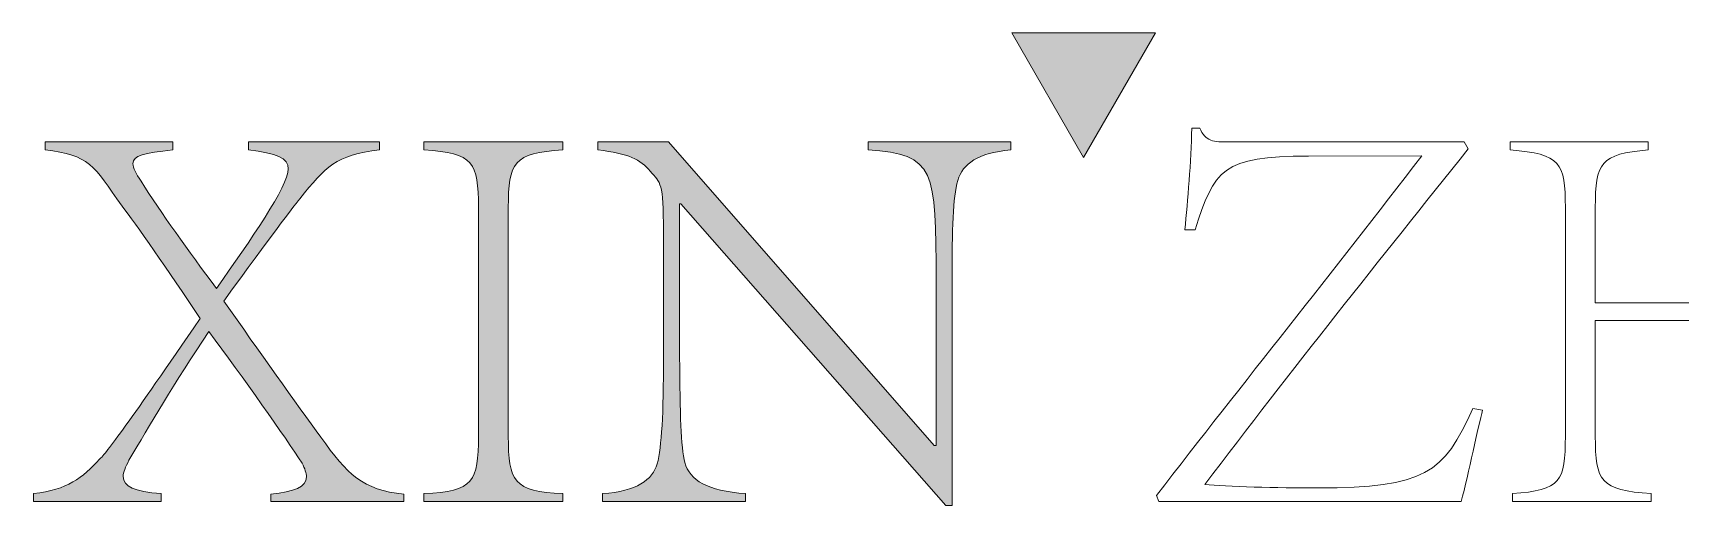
# Model space of a CAD drawing. Header units: inches. Extents: x -3272461 to -2504170, y 403793 to 1071042.
# Drawn here: x -2656881 to -2655360, y 764422 to 764860 of the extents above; entities that cross this region are included whole.
import ezdxf

# ---------------------------------------------------------------- set-up
doc = ezdxf.new("R2010")
doc.units = ezdxf.units.IN
doc.header["$LTSCALE"] = 1000
doc.header["$MEASUREMENT"] = 0
doc.layers.get('0').update_dxf_attribs({"lineweight": 18})

msp = doc.modelspace()

# ---------------------------------------------------------------- hatches: boundary and pattern name
msp.add_hatch(color=256).paths.add_polyline_path([(-2655844.8, 764859.7), (-2655911.1, 764744.6), (-2655977.5, 764859.7)], flags=0)
h = msp.add_hatch(color=256)
edge = h.paths.add_edge_path(flags=0)
edge.add_spline(control_points=[(-2656355.3, 764426.7), (-2656355.3, 764426.7), (-2656355.3, 764434.1), (-2656355.3, 764434.1)], knot_values=[0, 0, 0, 0, 7.441406, 7.441406, 7.441406, 7.441406], weights=[1, 1, 1, 1], degree=3, periodic=0)
edge.add_spline(control_points=[(-2656355.3, 764434.1), (-2656324, 764436.2), (-2656309.1, 764446.9), (-2656304.9, 764461.7)], knot_values=[0, 0, 0, 0, 61.348864, 61.348864, 61.348864, 61.348864], weights=[1, 1, 1, 1], degree=3, periodic=0)
edge.add_spline(control_points=[(-2656304.9, 764461.7), (-2656300.7, 764477.7), (-2656299.1, 764506.9), (-2656299.1, 764560.5)], knot_values=[0, 0, 0, 0, 99.116821, 99.116821, 99.116821, 99.116821], weights=[1, 1, 1, 1], degree=3, periodic=0)
edge.add_spline(control_points=[(-2656299.1, 764560.5), (-2656299.1, 764560.5), (-2656299.1, 764675.7), (-2656299.1, 764675.7)], knot_values=[0, 0, 0, 0, 115.212606, 115.212606, 115.212606, 115.212606], weights=[1, 1, 1, 1], degree=3, periodic=0)
edge.add_spline(control_points=[(-2656299.1, 764675.7), (-2656299.1, 764722.9), (-2656301.7, 764720.3), (-2656311.3, 764732)], knot_values=[0, 0, 0, 0, 59.527943, 59.527943, 59.527943, 59.527943], weights=[1, 1, 1, 1], degree=3, periodic=0)
edge.add_spline(control_points=[(-2656311.3, 764732), (-2656320.3, 764742.6), (-2656331.4, 764748.4), (-2656359.6, 764751.6)], knot_values=[0, 0, 0, 0, 53.556612, 53.556612, 53.556612, 53.556612], weights=[1, 1, 1, 1], degree=3, periodic=0)
edge.add_spline(control_points=[(-2656359.6, 764751.6), (-2656359.6, 764751.6), (-2656359.6, 764759), (-2656359.6, 764759)], knot_values=[0, 0, 0, 0, 7.441406, 7.441406, 7.441406, 7.441406], weights=[1, 1, 1, 1], degree=3, periodic=0)
edge.add_spline(control_points=[(-2656359.6, 764759), (-2656359.6, 764759), (-2656294.3, 764759), (-2656294.3, 764759)], knot_values=[0, 0, 0, 0, 65.293172, 65.293172, 65.293172, 65.293172], weights=[1, 1, 1, 1], degree=3, periodic=0)
edge.add_spline(control_points=[(-2656294.3, 764759), (-2656294.3, 764759), (-2656049, 764478.7), (-2656049, 764478.7)], knot_values=[0, 0, 0, 0, 372.463837, 372.463837, 372.463837, 372.463837], weights=[1, 1, 1, 1], degree=3, periodic=0)
edge.add_spline(control_points=[(-2656049, 764478.7), (-2656049, 764478.7), (-2656047.4, 764478.7), (-2656047.4, 764478.7)], knot_values=[0, 0, 0, 0, 1.601969, 1.601969, 1.601969, 1.601969], weights=[1, 1, 1, 1], degree=3, periodic=0)
edge.add_spline(control_points=[(-2656047.4, 764478.7), (-2656047.4, 764478.7), (-2656047.4, 764630), (-2656047.4, 764630)], knot_values=[0, 0, 0, 0, 151.308594, 151.308594, 151.308594, 151.308594], weights=[1, 1, 1, 1], degree=3, periodic=0)
edge.add_spline(control_points=[(-2656047.4, 764630), (-2656047.4, 764733.5), (-2656047.9, 764747.4), (-2656110.1, 764751.6)], knot_values=[0, 0, 0, 0, 161.678425, 161.678425, 161.678425, 161.678425], weights=[1, 1, 1, 1], degree=3, periodic=0)
edge.add_spline(control_points=[(-2656110.1, 764751.6), (-2656110.1, 764751.6), (-2656110.1, 764759), (-2656110.1, 764759)], knot_values=[0, 0, 0, 0, 7.441406, 7.441406, 7.441406, 7.441406], weights=[1, 1, 1, 1], degree=3, periodic=0)
edge.add_spline(control_points=[(-2656110.1, 764759), (-2656110.1, 764759), (-2655978.4, 764759), (-2655978.4, 764759)], knot_values=[0, 0, 0, 0, 131.645711, 131.645711, 131.645711, 131.645711], weights=[1, 1, 1, 1], degree=3, periodic=0)
edge.add_spline(control_points=[(-2655978.4, 764759), (-2655978.4, 764759), (-2655978.4, 764751.6), (-2655978.4, 764751.6)], knot_values=[0, 0, 0, 0, 7.441406, 7.441406, 7.441406, 7.441406], weights=[1, 1, 1, 1], degree=3, periodic=0)
edge.add_spline(control_points=[(-2655978.4, 764751.6), (-2656009.2, 764748.9), (-2656022.5, 764738.9), (-2656027.2, 764723.5)], knot_values=[0, 0, 0, 0, 60.154633, 60.154633, 60.154633, 60.154633], weights=[1, 1, 1, 1], degree=3, periodic=0)
edge.add_spline(control_points=[(-2656027.2, 764723.5), (-2656032, 764707), (-2656032.6, 764679.9), (-2656032.6, 764630)], knot_values=[0, 0, 0, 0, 93.804687, 93.804687, 93.804687, 93.804687], weights=[1, 1, 1, 1], degree=3, periodic=0)
edge.add_spline(control_points=[(-2656032.6, 764630), (-2656032.6, 764630), (-2656032.6, 764423), (-2656032.6, 764423)], knot_values=[0, 0, 0, 0, 207.067464, 207.067464, 207.067464, 207.067464], weights=[1, 1, 1, 1], degree=3, periodic=0)
edge.add_spline(control_points=[(-2656032.6, 764423), (-2656032.6, 764423), (-2656038.4, 764423), (-2656038.4, 764423)], knot_values=[0, 0, 0, 0, 5.839437, 5.839437, 5.839437, 5.839437], weights=[1, 1, 1, 1], degree=3, periodic=0)
edge.add_spline(control_points=[(-2656038.4, 764423), (-2656038.4, 764423), (-2656283.1, 764701.7), (-2656283.1, 764701.7)], knot_values=[0, 0, 0, 0, 370.937923, 370.937923, 370.937923, 370.937923], weights=[1, 1, 1, 1], degree=3, periodic=0)
edge.add_spline(control_points=[(-2656283.1, 764701.7), (-2656283.1, 764701.7), (-2656284.2, 764701.7), (-2656284.2, 764701.7)], knot_values=[0, 0, 0, 0, 1.059367, 1.059367, 1.059367, 1.059367], weights=[1, 1, 1, 1], degree=3, periodic=0)
edge.add_spline(control_points=[(-2656284.2, 764701.7), (-2656284.2, 764701.7), (-2656284.2, 764560.5), (-2656284.2, 764560.5)], knot_values=[0, 0, 0, 0, 141.231689, 141.231689, 141.231689, 141.231689], weights=[1, 1, 1, 1], degree=3, periodic=0)
edge.add_spline(control_points=[(-2656284.2, 764560.5), (-2656283.7, 764506.9), (-2656283.1, 764477.7), (-2656279.4, 764462.8)], knot_values=[0, 0, 0, 0, 97.919192, 97.919192, 97.919192, 97.919192], weights=[1, 1, 1, 1], degree=3, periodic=0)
edge.add_spline(control_points=[(-2656279.4, 764462.8), (-2656274.6, 764446.3), (-2656258.7, 764436.8), (-2656223.2, 764434.1)], knot_values=[0, 0, 0, 0, 67.378468, 67.378468, 67.378468, 67.378468], weights=[1, 1, 1, 1], degree=3, periodic=0)
edge.add_spline(control_points=[(-2656223.2, 764434.1), (-2656223.2, 764434.1), (-2656223.2, 764426.7), (-2656223.2, 764426.7)], knot_values=[0, 0, 0, 0, 7.441406, 7.441406, 7.441406, 7.441406], weights=[1, 1, 1, 1], degree=3, periodic=0)
edge.add_spline(control_points=[(-2656223.2, 764426.7), (-2656223.2, 764426.7), (-2656355.3, 764426.7), (-2656355.3, 764426.7)], knot_values=[0, 0, 0, 0, 132.188314, 132.188314, 132.188314, 132.188314], weights=[1, 1, 1, 1], degree=3, periodic=0)
edge = h.paths.add_edge_path(flags=0)
edge.add_spline(control_points=[(-2656520.4, 764426.7), (-2656520.4, 764426.7), (-2656520.4, 764434.1), (-2656520.4, 764434.1)], knot_values=[0, 0, 0, 0, 7.441406, 7.441406, 7.441406, 7.441406], weights=[1, 1, 1, 1], degree=3, periodic=0)
edge.add_spline(control_points=[(-2656520.4, 764434.1), (-2656474.2, 764436.2), (-2656470, 764445.3), (-2656470, 764487.2)], knot_values=[0, 0, 0, 0, 88.239798, 88.239798, 88.239798, 88.239798], weights=[1, 1, 1, 1], degree=3, periodic=0)
edge.add_spline(control_points=[(-2656470, 764487.2), (-2656470, 764487.2), (-2656470, 764698.5), (-2656470, 764698.5)], knot_values=[0, 0, 0, 0, 211.279093, 211.279093, 211.279093, 211.279093], weights=[1, 1, 1, 1], degree=3, periodic=0)
edge.add_spline(control_points=[(-2656470, 764698.5), (-2656470, 764739.9), (-2656474.2, 764748.9), (-2656520.4, 764751.6)], knot_values=[0, 0, 0, 0, 87.923984, 87.923984, 87.923984, 87.923984], weights=[1, 1, 1, 1], degree=3, periodic=0)
edge.add_spline(control_points=[(-2656520.4, 764751.6), (-2656520.4, 764751.6), (-2656520.4, 764759), (-2656520.4, 764759)], knot_values=[0, 0, 0, 0, 7.441406, 7.441406, 7.441406, 7.441406], weights=[1, 1, 1, 1], degree=3, periodic=0)
edge.add_spline(control_points=[(-2656520.4, 764759), (-2656520.4, 764759), (-2656392, 764759), (-2656392, 764759)], knot_values=[0, 0, 0, 0, 128.467611, 128.467611, 128.467611, 128.467611], weights=[1, 1, 1, 1], degree=3, periodic=0)
edge.add_spline(control_points=[(-2656392, 764759), (-2656392, 764759), (-2656392, 764751.6), (-2656392, 764751.6)], knot_values=[0, 0, 0, 0, 7.441406, 7.441406, 7.441406, 7.441406], weights=[1, 1, 1, 1], degree=3, periodic=0)
edge.add_spline(control_points=[(-2656392, 764751.6), (-2656437.6, 764748.9), (-2656442.4, 764739.9), (-2656442.4, 764698.5)], knot_values=[0, 0, 0, 0, 87.776928, 87.776928, 87.776928, 87.776928], weights=[1, 1, 1, 1], degree=3, periodic=0)
edge.add_spline(control_points=[(-2656442.4, 764698.5), (-2656442.4, 764698.5), (-2656442.4, 764487.2), (-2656442.4, 764487.2)], knot_values=[0, 0, 0, 0, 211.279093, 211.279093, 211.279093, 211.279093], weights=[1, 1, 1, 1], degree=3, periodic=0)
edge.add_spline(control_points=[(-2656442.4, 764487.2), (-2656442.4, 764445.3), (-2656437.6, 764436.2), (-2656392, 764434.1)], knot_values=[0, 0, 0, 0, 88.092225, 88.092225, 88.092225, 88.092225], weights=[1, 1, 1, 1], degree=3, periodic=0)
edge.add_spline(control_points=[(-2656392, 764434.1), (-2656392, 764434.1), (-2656392, 764426.7), (-2656392, 764426.7)], knot_values=[0, 0, 0, 0, 7.441406, 7.441406, 7.441406, 7.441406], weights=[1, 1, 1, 1], degree=3, periodic=0)
edge.add_spline(control_points=[(-2656392, 764426.7), (-2656392, 764426.7), (-2656520.4, 764426.7), (-2656520.4, 764426.7)], knot_values=[0, 0, 0, 0, 128.467611, 128.467611, 128.467611, 128.467611], weights=[1, 1, 1, 1], degree=3, periodic=0)
edge = h.paths.add_edge_path(flags=0)
edge.add_spline(control_points=[(-2656870.2, 764751.6), (-2656870.2, 764751.6), (-2656870.2, 764759), (-2656870.2, 764759)], knot_values=[0, 0, 0, 0, 7.441406, 7.441406, 7.441406, 7.441406], weights=[1, 1, 1, 1], degree=3, periodic=0)
edge.add_spline(control_points=[(-2656870.2, 764759), (-2656870.2, 764759), (-2656752.3, 764759), (-2656752.3, 764759)], knot_values=[0, 0, 0, 0, 117.873942, 117.873942, 117.873942, 117.873942], weights=[1, 1, 1, 1], degree=3, periodic=0)
edge.add_spline(control_points=[(-2656752.3, 764759), (-2656752.3, 764759), (-2656752.3, 764751.6), (-2656752.3, 764751.6)], knot_values=[0, 0, 0, 0, 7.441406, 7.441406, 7.441406, 7.441406], weights=[1, 1, 1, 1], degree=3, periodic=0)
edge.add_spline(control_points=[(-2656752.3, 764751.6), (-2656778.9, 764748.9), (-2656789, 764746.3), (-2656789, 764738.9), (-2656789, 764735.1), (-2656786.3, 764729.8), (-2656781.5, 764722.9)], knot_values=[0, 0, 0, 0, 29.533034, 29.533034, 29.533034, 59.066067, 59.066067, 59.066067, 59.066067], weights=[1, 1, 1, 1, 1, 1, 1], degree=3, periodic=0)
edge.add_spline(control_points=[(-2656781.5, 764722.9), (-2656763, 764692.7), (-2656738, 764659.2), (-2656712, 764623.7)], knot_values=[0, 0, 0, 0, 121.232205, 121.232205, 121.232205, 121.232205], weights=[1, 1, 1, 1], degree=3, periodic=0)
edge.add_spline(control_points=[(-2656712, 764623.7), (-2656680.7, 764667.7), (-2656645.6, 764718.1), (-2656645.6, 764734.1), (-2656645.6, 764744.2), (-2656656.3, 764748.4), (-2656682.3, 764751.6)], knot_values=[0, 0, 0, 0, 86.780348, 86.780348, 86.780348, 173.560696, 173.560696, 173.560696, 173.560696], weights=[1, 1, 1, 1, 1, 1, 1], degree=3, periodic=0)
edge.add_spline(control_points=[(-2656682.3, 764751.6), (-2656682.3, 764751.6), (-2656682.3, 764759), (-2656682.3, 764759)], knot_values=[0, 0, 0, 0, 7.441406, 7.441406, 7.441406, 7.441406], weights=[1, 1, 1, 1], degree=3, periodic=0)
edge.add_spline(control_points=[(-2656682.3, 764759), (-2656682.3, 764759), (-2656561.2, 764759), (-2656561.2, 764759)], knot_values=[0, 0, 0, 0, 121.026204, 121.026204, 121.026204, 121.026204], weights=[1, 1, 1, 1], degree=3, periodic=0)
edge.add_spline(control_points=[(-2656561.2, 764759), (-2656561.2, 764759), (-2656561.2, 764751.6), (-2656561.2, 764751.6)], knot_values=[0, 0, 0, 0, 7.441406, 7.441406, 7.441406, 7.441406], weights=[1, 1, 1, 1], degree=3, periodic=0)
edge.add_spline(control_points=[(-2656561.2, 764751.6), (-2656602.1, 764746.8), (-2656610.6, 764736.2), (-2656635, 764706.5)], knot_values=[0, 0, 0, 0, 89.969743, 89.969743, 89.969743, 89.969743], weights=[1, 1, 1, 1], degree=3, periodic=0)
edge.add_spline(control_points=[(-2656635, 764706.5), (-2656642.5, 764696.9), (-2656660, 764674.1), (-2656705.1, 764612)], knot_values=[0, 0, 0, 0, 117.621334, 117.621334, 117.621334, 117.621334], weights=[1, 1, 1, 1], degree=3, periodic=0)
edge.add_spline(control_points=[(-2656705.1, 764612), (-2656672.7, 764565.8), (-2656638.2, 764517.5), (-2656615.4, 764486.2)], knot_values=[0, 0, 0, 0, 154.55378, 154.55378, 154.55378, 154.55378], weights=[1, 1, 1, 1], degree=3, periodic=0)
edge.add_spline(control_points=[(-2656615.4, 764486.2), (-2656591.5, 764452.2), (-2656576.6, 764437.3), (-2656538.9, 764433.6)], knot_values=[0, 0, 0, 0, 96.776453, 96.776453, 96.776453, 96.776453], weights=[1, 1, 1, 1], degree=3, periodic=0)
edge.add_spline(control_points=[(-2656538.9, 764433.6), (-2656538.9, 764433.6), (-2656538.9, 764426.7), (-2656538.9, 764426.7)], knot_values=[0, 0, 0, 0, 6.924642, 6.924642, 6.924642, 6.924642], weights=[1, 1, 1, 1], degree=3, periodic=0)
edge.add_spline(control_points=[(-2656538.9, 764426.7), (-2656538.9, 764426.7), (-2656661.6, 764426.7), (-2656661.6, 764426.7)], knot_values=[0, 0, 0, 0, 122.628174, 122.628174, 122.628174, 122.628174], weights=[1, 1, 1, 1], degree=3, periodic=0)
edge.add_spline(control_points=[(-2656661.6, 764426.7), (-2656661.6, 764426.7), (-2656661.6, 764433.6), (-2656661.6, 764433.6)], knot_values=[0, 0, 0, 0, 6.924642, 6.924642, 6.924642, 6.924642], weights=[1, 1, 1, 1], degree=3, periodic=0)
edge.add_spline(control_points=[(-2656661.6, 764433.6), (-2656640.3, 764436.2), (-2656628.7, 764440), (-2656628.7, 764449.5), (-2656628.7, 764453.2), (-2656630.3, 764457), (-2656632.9, 764462.3)], knot_values=[0, 0, 0, 0, 26.534513, 26.534513, 26.534513, 53.069027, 53.069027, 53.069027, 53.069027], weights=[1, 1, 1, 1, 1, 1, 1], degree=3, periodic=0)
edge.add_spline(control_points=[(-2656632.9, 764462.3), (-2656647.8, 764485.6), (-2656688.1, 764542.4), (-2656718.9, 764583.8)], knot_values=[0, 0, 0, 0, 148.941001, 148.941001, 148.941001, 148.941001], weights=[1, 1, 1, 1], degree=3, periodic=0)
edge.add_spline(control_points=[(-2656718.9, 764583.8), (-2656751.3, 764535.5), (-2656773.6, 764497.3), (-2656792.7, 764464.9)], knot_values=[0, 0, 0, 0, 139.967761, 139.967761, 139.967761, 139.967761], weights=[1, 1, 1, 1], degree=3, periodic=0)
edge.add_spline(control_points=[(-2656792.7, 764464.9), (-2656795.9, 764458.6), (-2656798, 764453.8), (-2656798, 764450), (-2656798, 764440.5), (-2656787.9, 764436.2), (-2656763, 764434.1)], knot_values=[0, 0, 0, 0, 28.89822, 28.89822, 28.89822, 57.796439, 57.796439, 57.796439, 57.796439], weights=[1, 1, 1, 1, 1, 1, 1], degree=3, periodic=0)
edge.add_spline(control_points=[(-2656763, 764434.1), (-2656763, 764434.1), (-2656763, 764426.7), (-2656763, 764426.7)], knot_values=[0, 0, 0, 0, 7.441406, 7.441406, 7.441406, 7.441406], weights=[1, 1, 1, 1], degree=3, periodic=0)
edge.add_spline(control_points=[(-2656763, 764426.7), (-2656763, 764426.7), (-2656880.8, 764426.7), (-2656880.8, 764426.7)], knot_values=[0, 0, 0, 0, 117.873942, 117.873942, 117.873942, 117.873942], weights=[1, 1, 1, 1], degree=3, periodic=0)
edge.add_spline(control_points=[(-2656880.8, 764426.7), (-2656880.8, 764426.7), (-2656880.8, 764434.1), (-2656880.8, 764434.1)], knot_values=[0, 0, 0, 0, 7.441406, 7.441406, 7.441406, 7.441406], weights=[1, 1, 1, 1], degree=3, periodic=0)
edge.add_spline(control_points=[(-2656880.8, 764434.1), (-2656849.5, 764437.8), (-2656835.7, 764448.5), (-2656819.8, 764466)], knot_values=[0, 0, 0, 0, 70.794263, 70.794263, 70.794263, 70.794263], weights=[1, 1, 1, 1], degree=3, periodic=0)
edge.add_spline(control_points=[(-2656819.8, 764466), (-2656814.5, 764470.2), (-2656791.1, 764502.1), (-2656726.9, 764596)], knot_values=[0, 0, 0, 0, 159.934181, 159.934181, 159.934181, 159.934181], weights=[1, 1, 1, 1], degree=3, periodic=0)
edge.add_spline(control_points=[(-2656726.9, 764596), (-2656757.1, 764640.6), (-2656786.3, 764683.6), (-2656799.1, 764699.6)], knot_values=[0, 0, 0, 0, 126.234775, 126.234775, 126.234775, 126.234775], weights=[1, 1, 1, 1], degree=3, periodic=0)
edge.add_spline(control_points=[(-2656799.1, 764699.6), (-2656825.6, 764737.8), (-2656829.3, 764746.8), (-2656870.2, 764751.6)], knot_values=[0, 0, 0, 0, 92.849059, 92.849059, 92.849059, 92.849059], weights=[1, 1, 1, 1], degree=3, periodic=0)

# ---------------------------------------------------------------- linework, layer by layer
for p, q in [((-2655911.1, 764744.6), (-2655977.5, 764859.7)), ((-2655977.5, 764859.7), (-2655844.8, 764859.7)), ((-2655844.8, 764859.7), (-2655911.1, 764744.6)), ((-2656870.2, 764759), (-2656870.2, 764751.6)), ((-2656752.3, 764759), (-2656752.3, 764751.6)), ((-2656682.3, 764759), (-2656682.3, 764751.6)), ((-2656561.2, 764759), (-2656561.2, 764751.6)), ((-2656520.4, 764759), (-2656520.4, 764751.6)), ((-2656392, 764759), (-2656392, 764751.6)), ((-2656359.6, 764759), (-2656359.6, 764751.6)), ((-2656110.1, 764759), (-2656110.1, 764751.6)), ((-2655978.4, 764759), (-2655978.4, 764751.6)), ((-2655517.2, 764759), (-2655517.2, 764751.6)), ((-2655389.8, 764759), (-2655389.8, 764751.6)), ((-2656284.2, 764701.7), (-2656284.2, 764560.5)), ((-2656470, 764698.5), (-2656470, 764487.2)), ((-2656442.4, 764698.5), (-2656442.4, 764487.2)), ((-2655466.2, 764698.5), (-2655466.2, 764487.2)), ((-2655438.6, 764698.5), (-2655438.6, 764610.4)), ((-2656299.1, 764675.7), (-2656299.1, 764560.5)), ((-2656047.4, 764630), (-2656047.4, 764478.7)), ((-2656032.6, 764630), (-2656032.6, 764423)), ((-2655438.6, 764593.9), (-2655438.6, 764487.2)), ((-2656880.8, 764434.1), (-2656880.8, 764426.7)), ((-2656763, 764434.1), (-2656763, 764426.7)), ((-2656661.6, 764433.6), (-2656661.6, 764426.7)), ((-2656538.9, 764433.6), (-2656538.9, 764426.7)), ((-2656520.4, 764434.1), (-2656520.4, 764426.7)), ((-2656392, 764434.1), (-2656392, 764426.7)), ((-2656355.3, 764434.1), (-2656355.3, 764426.7)), ((-2656223.2, 764434.1), (-2656223.2, 764426.7)), ((-2655515.1, 764434.1), (-2655515.1, 764426.7)), ((-2655387.1, 764434.1), (-2655387.1, 764426.7))]:
    msp.add_line(p, q)
for points in [[(-2655817.6, 764677.8), (-2655815, 764704.9), (-2655811.8, 764740.5), (-2655811.3, 764771.8)], [(-2655811.3, 764771.8), (-2655811.3, 764771.8), (-2655803.9, 764771.8), (-2655803.9, 764771.8)], [(-2655803.9, 764771.8), (-2655801.2, 764765.9), (-2655798.5, 764762.7), (-2655793.7, 764760.6)], [(-2656870.2, 764759), (-2656870.2, 764759), (-2656752.3, 764759), (-2656752.3, 764759)], [(-2656799.1, 764699.6), (-2656825.6, 764737.8), (-2656829.3, 764746.8), (-2656870.2, 764751.6)], [(-2656682.3, 764759), (-2656682.3, 764759), (-2656561.2, 764759), (-2656561.2, 764759)], [(-2656561.2, 764751.6), (-2656602.1, 764746.8), (-2656610.6, 764736.2), (-2656635, 764706.5)], [(-2656520.4, 764759), (-2656520.4, 764759), (-2656392, 764759), (-2656392, 764759)], [(-2656470, 764698.5), (-2656470, 764739.9), (-2656474.2, 764748.9), (-2656520.4, 764751.6)], [(-2656392, 764751.6), (-2656437.6, 764748.9), (-2656442.4, 764739.9), (-2656442.4, 764698.5)], [(-2656359.6, 764759), (-2656359.6, 764759), (-2656294.3, 764759), (-2656294.3, 764759)], [(-2656311.3, 764732), (-2656320.3, 764742.6), (-2656331.4, 764748.4), (-2656359.6, 764751.6)], [(-2656294.3, 764759), (-2656294.3, 764759), (-2656049, 764478.7), (-2656049, 764478.7)], [(-2656110.1, 764759), (-2656110.1, 764759), (-2655978.4, 764759), (-2655978.4, 764759)], [(-2656047.4, 764630), (-2656047.4, 764733.5), (-2656047.9, 764747.4), (-2656110.1, 764751.6)], [(-2655978.4, 764751.6), (-2656009.2, 764748.9), (-2656022.5, 764738.9), (-2656027.2, 764723.5)], [(-2655843.7, 764432.5), (-2655763.5, 764536.6), (-2655680.7, 764639.1), (-2655598.9, 764746.3)], [(-2655555.9, 764752.7), (-2655637.1, 764650.7), (-2655719.4, 764548.3), (-2655799.1, 764442.6)], [(-2655793.7, 764760.6), (-2655789.5, 764759), (-2655783.7, 764759), (-2655775.7, 764759)], [(-2655775.7, 764759), (-2655775.7, 764759), (-2655559.6, 764759), (-2655559.6, 764759)], [(-2655598.9, 764746.3), (-2655598.9, 764746.3), (-2655703.5, 764745.8), (-2655703.5, 764745.8)], [(-2655559.6, 764759), (-2655559.6, 764759), (-2655555.9, 764752.7), (-2655555.9, 764752.7)], [(-2655517.2, 764759), (-2655517.2, 764759), (-2655389.8, 764759), (-2655389.8, 764759)], [(-2655466.2, 764698.5), (-2655466.2, 764739.9), (-2655470.5, 764747.9), (-2655517.2, 764751.6)], [(-2655389.8, 764751.6), (-2655433.8, 764747.9), (-2655438.6, 764739.9), (-2655438.6, 764698.5)], [(-2656299.1, 764675.7), (-2656299.1, 764722.9), (-2656301.7, 764720.3), (-2656311.3, 764732)], [(-2655703.5, 764745.8), (-2655783.1, 764746.3), (-2655790.6, 764733), (-2655808.1, 764677.8)], [(-2656781.5, 764722.9), (-2656763, 764692.7), (-2656738, 764659.2), (-2656712, 764623.7)], [(-2656027.2, 764723.5), (-2656032, 764707), (-2656032.6, 764679.9), (-2656032.6, 764630)], [(-2656635, 764706.5), (-2656642.5, 764696.9), (-2656660, 764674.1), (-2656705.1, 764612)], [(-2656038.4, 764423), (-2656038.4, 764423), (-2656283.1, 764701.7), (-2656283.1, 764701.7)], [(-2656283.1, 764701.7), (-2656283.1, 764701.7), (-2656284.2, 764701.7), (-2656284.2, 764701.7)], [(-2656726.9, 764596), (-2656757.1, 764640.6), (-2656786.3, 764683.6), (-2656799.1, 764699.6)], [(-2655808.1, 764677.8), (-2655808.1, 764677.8), (-2655817.6, 764677.8), (-2655817.6, 764677.8)], [(-2656705.1, 764612), (-2656672.7, 764565.8), (-2656638.2, 764517.5), (-2656615.4, 764486.2)], [(-2655438.6, 764610.4), (-2655438.6, 764610.4), (-2655214.6, 764610.4), (-2655214.6, 764610.4)], [(-2656819.8, 764466), (-2656814.5, 764470.2), (-2656791.1, 764502.1), (-2656726.9, 764596)], [(-2655214.6, 764593.9), (-2655214.6, 764593.9), (-2655438.6, 764593.9), (-2655438.6, 764593.9)], [(-2656718.9, 764583.8), (-2656751.3, 764535.5), (-2656773.6, 764497.3), (-2656792.7, 764464.9)], [(-2656632.9, 764462.3), (-2656647.8, 764485.6), (-2656688.1, 764542.4), (-2656718.9, 764583.8)], [(-2656304.9, 764461.7), (-2656300.7, 764477.7), (-2656299.1, 764506.9), (-2656299.1, 764560.5)], [(-2656284.2, 764560.5), (-2656283.7, 764506.9), (-2656283.1, 764477.7), (-2656279.4, 764462.8)], [(-2655542.7, 764511.1), (-2655546.3, 764497.3), (-2655555.9, 764452.2), (-2655562.3, 764426.7)], [(-2655551.7, 764512.7), (-2655551.7, 764512.7), (-2655542.7, 764511.1), (-2655542.7, 764511.1)], [(-2656615.4, 764486.2), (-2656591.5, 764452.2), (-2656576.6, 764437.3), (-2656538.9, 764433.6)], [(-2656520.4, 764434.1), (-2656474.2, 764436.2), (-2656470, 764445.3), (-2656470, 764487.2)], [(-2656442.4, 764487.2), (-2656442.4, 764445.3), (-2656437.6, 764436.2), (-2656392, 764434.1)], [(-2656049, 764478.7), (-2656049, 764478.7), (-2656047.4, 764478.7), (-2656047.4, 764478.7)], [(-2655515.1, 764434.1), (-2655470.5, 764437.3), (-2655466.2, 764445.3), (-2655466.2, 764487.2)], [(-2655438.6, 764487.2), (-2655438.6, 764445.3), (-2655433.8, 764437.3), (-2655387.1, 764434.1)], [(-2656880.8, 764434.1), (-2656849.5, 764437.8), (-2656835.7, 764448.5), (-2656819.8, 764466)], [(-2656355.3, 764434.1), (-2656324, 764436.2), (-2656309.1, 764446.9), (-2656304.9, 764461.7)], [(-2656279.4, 764462.8), (-2656274.6, 764446.3), (-2656258.7, 764436.8), (-2656223.2, 764434.1)], [(-2656763, 764426.7), (-2656763, 764426.7), (-2656880.8, 764426.7), (-2656880.8, 764426.7)], [(-2656538.9, 764426.7), (-2656538.9, 764426.7), (-2656661.6, 764426.7), (-2656661.6, 764426.7)], [(-2656392, 764426.7), (-2656392, 764426.7), (-2656520.4, 764426.7), (-2656520.4, 764426.7)], [(-2656223.2, 764426.7), (-2656223.2, 764426.7), (-2656355.3, 764426.7), (-2656355.3, 764426.7)], [(-2655841.5, 764426.7), (-2655841.5, 764426.7), (-2655843.7, 764432.5), (-2655843.7, 764432.5)], [(-2655562.3, 764426.7), (-2655562.3, 764426.7), (-2655841.5, 764426.7), (-2655841.5, 764426.7)], [(-2655387.1, 764426.7), (-2655387.1, 764426.7), (-2655515.1, 764426.7), (-2655515.1, 764426.7)], [(-2656032.6, 764423), (-2656032.6, 764423), (-2656038.4, 764423), (-2656038.4, 764423)]]:
    msp.add_open_spline(points, degree=3)
for points, knots in [([(-2656752.3, 764751.6), (-2656778.9, 764748.9), (-2656789, 764746.3), (-2656789, 764738.9), (-2656789, 764735.1), (-2656786.3, 764729.8), (-2656781.5, 764722.9)], [0, 0, 0, 0, 29.024318, 29.024318, 29.024318, 58.048635, 58.048635, 58.048635, 58.048635]), ([(-2656712, 764623.7), (-2656680.7, 764667.7), (-2656645.6, 764718.1), (-2656645.6, 764734.1), (-2656645.6, 764744.2), (-2656656.3, 764748.4), (-2656682.3, 764751.6)], [0, 0, 0, 0, 86.071584, 86.071584, 86.071584, 172.143168, 172.143168, 172.143168, 172.143168]), ([(-2655799.1, 764442.6), (-2655779.9, 764440.5), (-2655732.2, 764439.4), (-2655694.5, 764439.4), (-2655596.3, 764439.4), (-2655578.2, 764452.7), (-2655551.7, 764512.7)], [0, 0, 0, 0, 138.981154, 138.981154, 138.981154, 277.962308, 277.962308, 277.962308, 277.962308]), ([(-2656792.7, 764464.9), (-2656795.9, 764458.6), (-2656798, 764453.8), (-2656798, 764450), (-2656798, 764440.5), (-2656787.9, 764436.2), (-2656763, 764434.1)], [0, 0, 0, 0, 28.371686, 28.371686, 28.371686, 56.743372, 56.743372, 56.743372, 56.743372]), ([(-2656661.6, 764433.6), (-2656640.3, 764436.2), (-2656628.7, 764440), (-2656628.7, 764449.5), (-2656628.7, 764453.2), (-2656630.3, 764457), (-2656632.9, 764462.3)], [0, 0, 0, 0, 26.031663, 26.031663, 26.031663, 52.063326, 52.063326, 52.063326, 52.063326])]:
    msp.add_open_spline(points, degree=3, knots=knots)

doc.saveas('drawing.dxf')
